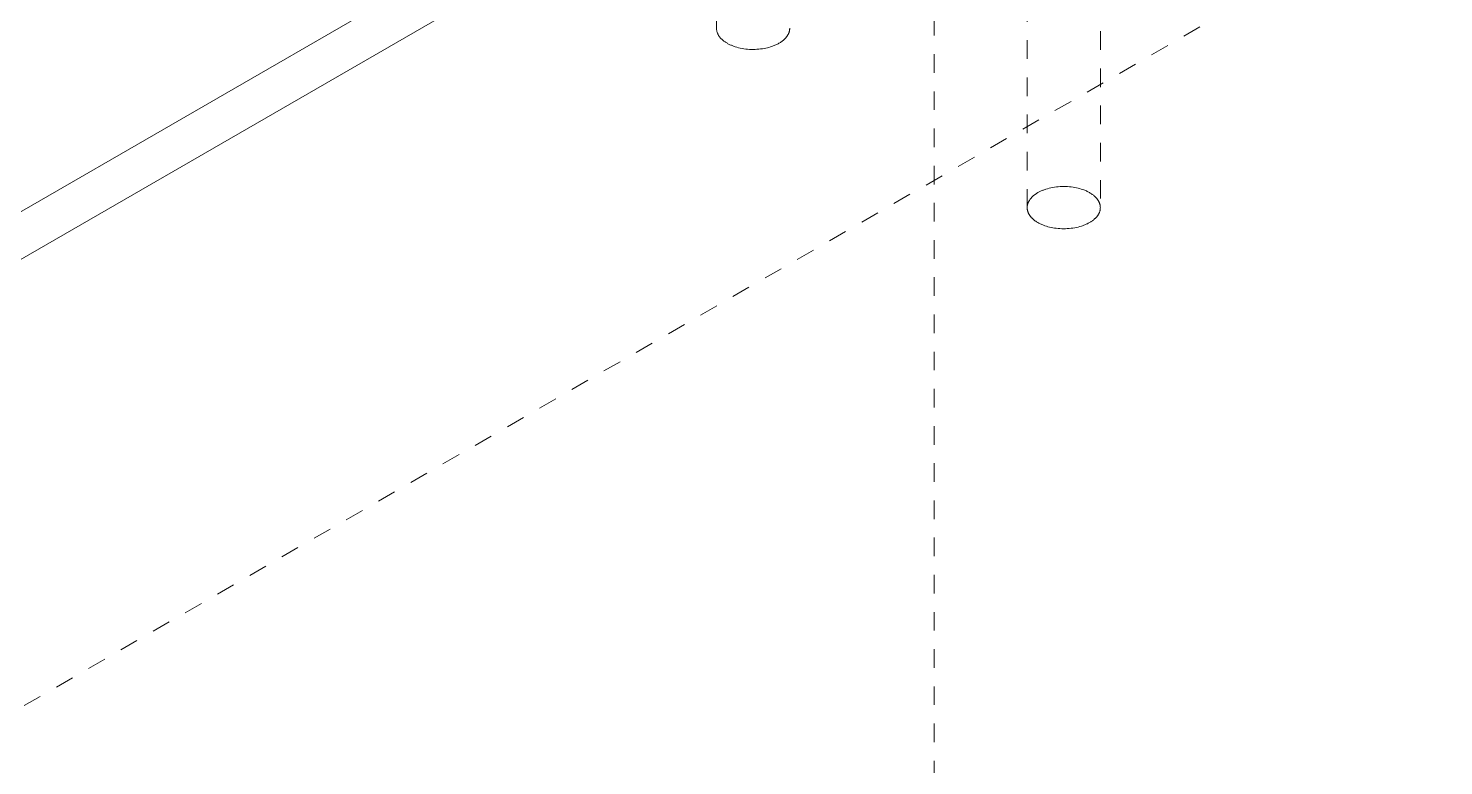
# Model space of a CAD drawing. Header units: inches. Extents: x -14 to 184, y -4 to 134.
# Drawn here: x 170.08 to 177.69, y 55.94 to 59.9 of the extents above; entities that cross this region are included whole.
import ezdxf

# ---------------------------------------------------------------- set-up
doc = ezdxf.new("R2010")
doc.units = ezdxf.units.IN
doc.linetypes.add('HIDDEN', pattern=[1.905, 1.27, -0.635])
doc.layers.add('ZANO_R', color=7, linetype='Continuous', lineweight=0)
doc.layers.add('ZANO_R_przerywana', color=250, linetype='HIDDEN', lineweight=0)

msp = doc.modelspace()

# ---------------------------------------------------------------- linework, layer by layer
at = {"layer": 'ZANO_R'}
for p, q in [((165.48286, 56.28743), (177.45357, 63.19872)), ((177.45357, 62.94156), (165.48286, 56.03027))]:
    msp.add_line(p, q, dxfattribs=at)
at = {"layer": 'ZANO_R_przerywana', "ltscale": 0.05}
for p, q in [((174.94807, 54.26226), (174.94807, 67.12048)), ((173.77686, 59.90149), (173.77686, 63.75553)), ((165.20447, 53.45862), (181.90778, 63.10229)), ((175.44719, 58.93713), (175.44719, 62.68555)), ((175.84089, 62.68555), (175.84089, 58.93713)), ((173.77705, 59.89859), (173.77686, 59.90149)), ((173.77735, 59.89569), (173.77705, 59.89859)), ((174.17053, 59.89968), (174.17046, 59.89786)), ((174.17056, 59.90149), (174.17053, 59.89968)), ((173.77774, 59.8928), (173.77735, 59.89569)), ((173.77824, 59.88993), (173.77774, 59.8928)), ((173.77883, 59.88708), (173.77824, 59.88993)), ((173.77952, 59.88425), (173.77883, 59.88708)), ((173.78031, 59.88145), (173.77952, 59.88425)), ((173.78119, 59.87867), (173.78031, 59.88145)), ((173.78217, 59.87593), (173.78119, 59.87867)), ((173.78324, 59.87322), (173.78217, 59.87593)), ((173.7844, 59.87055), (173.78324, 59.87322)), ((173.78565, 59.86792), (173.7844, 59.87055)), ((173.787, 59.86534), (173.78565, 59.86792)), ((173.78843, 59.8628), (173.787, 59.86534)), ((173.78995, 59.86032), (173.78843, 59.8628)), ((173.79155, 59.85788), (173.78995, 59.86032)), ((173.79324, 59.85551), (173.79155, 59.85788)), ((173.795, 59.85319), (173.79324, 59.85551)), ((173.79685, 59.85094), (173.795, 59.85319)), ((173.79877, 59.84875), (173.79685, 59.85094)), ((173.80077, 59.84663), (173.79877, 59.84875)), ((173.80283, 59.84458), (173.80077, 59.84663)), ((173.80497, 59.8426), (173.80283, 59.84458)), ((173.80717, 59.84069), (173.80497, 59.8426)), ((173.80944, 59.83887), (173.80717, 59.84069)), ((173.81189, 59.83678), (173.80944, 59.83887)), ((173.81444, 59.8347), (173.81189, 59.83678)), ((173.81709, 59.83264), (173.81444, 59.8347)), ((173.81985, 59.8306), (173.81709, 59.83264)), ((173.82271, 59.82858), (173.81985, 59.8306)), ((173.82568, 59.82658), (173.82271, 59.82858)), ((173.82875, 59.8246), (173.82568, 59.82658)), ((173.83192, 59.82265), (173.82875, 59.8246)), ((173.8352, 59.82074), (173.83192, 59.82265)), ((174.1167, 59.82338), (174.11263, 59.82097)), ((174.12068, 59.82589), (174.1167, 59.82338)), ((174.12457, 59.82848), (174.12068, 59.82589)), ((174.12834, 59.83116), (174.12457, 59.82848)), ((174.132, 59.83393), (174.12834, 59.83116)), ((174.13553, 59.83677), (174.132, 59.83393)), ((174.13892, 59.8397), (174.13553, 59.83677)), ((174.14218, 59.84271), (174.13892, 59.8397)), ((174.14376, 59.84424), (174.14218, 59.84271)), ((174.14529, 59.84579), (174.14376, 59.84424)), ((174.14679, 59.84735), (174.14529, 59.84579)), ((174.14825, 59.84894), (174.14679, 59.84735)), ((174.14967, 59.85054), (174.14825, 59.84894)), ((174.15104, 59.85215), (174.14967, 59.85054)), ((174.15238, 59.85378), (174.15104, 59.85215)), ((174.15367, 59.85543), (174.15238, 59.85378)), ((174.15492, 59.85709), (174.15367, 59.85543)), ((174.15612, 59.85877), (174.15492, 59.85709)), ((174.15728, 59.86046), (174.15612, 59.85877)), ((174.1584, 59.86216), (174.15728, 59.86046)), ((174.15946, 59.86387), (174.1584, 59.86216)), ((174.16048, 59.8656), (174.15946, 59.86387)), ((174.16146, 59.86733), (174.16048, 59.8656)), ((174.16239, 59.86908), (174.16146, 59.86733)), ((174.16326, 59.87084), (174.16239, 59.86908)), ((174.16409, 59.8726), (174.16326, 59.87084)), ((174.16487, 59.87437), (174.16409, 59.8726)), ((174.16561, 59.87616), (174.16487, 59.87437)), ((174.16629, 59.87794), (174.16561, 59.87616)), ((174.16692, 59.87974), (174.16629, 59.87794)), ((174.1675, 59.88154), (174.16692, 59.87974)), ((174.16803, 59.88334), (174.1675, 59.88154)), ((174.16851, 59.88515), (174.16803, 59.88334)), ((174.16894, 59.88696), (174.16851, 59.88515)), ((174.16932, 59.88878), (174.16894, 59.88696)), ((174.16965, 59.89059), (174.16932, 59.88878)), ((174.16993, 59.89241), (174.16965, 59.89059)), ((174.17016, 59.89423), (174.16993, 59.89241)), ((174.17033, 59.89605), (174.17016, 59.89423)), ((174.17046, 59.89786), (174.17033, 59.89605)), ((173.83857, 59.81885), (173.8352, 59.82074)), ((173.84205, 59.817), (173.83857, 59.81885)), ((173.84563, 59.81519), (173.84205, 59.817)), ((173.8493, 59.81341), (173.84563, 59.81519)), ((173.85308, 59.81168), (173.8493, 59.81341)), ((173.85694, 59.80999), (173.85308, 59.81168)), ((173.8609, 59.80835), (173.85694, 59.80999)), ((173.86495, 59.80676), (173.8609, 59.80835)), ((173.86909, 59.80522), (173.86495, 59.80676)), ((173.87331, 59.80373), (173.86909, 59.80522)), ((173.87761, 59.8023), (173.87331, 59.80373)), ((173.88645, 59.79962), (173.87761, 59.8023)), ((173.89557, 59.79718), (173.88645, 59.79962)), ((173.90495, 59.795), (173.89557, 59.79718)), ((173.91455, 59.79309), (173.90495, 59.795)), ((173.92433, 59.79147), (173.91455, 59.79309)), ((173.93425, 59.79015), (173.92433, 59.79147)), ((173.94429, 59.78912), (173.93425, 59.79015)), ((173.95438, 59.78839), (173.94429, 59.78912)), ((173.9645, 59.78796), (173.95438, 59.78839)), ((173.97461, 59.78784), (173.9645, 59.78796)), ((173.98466, 59.78802), (173.97461, 59.78784)), ((173.99461, 59.78848), (173.98466, 59.78802)), ((174.00444, 59.78923), (173.99461, 59.78848)), ((174.0141, 59.79026), (174.00444, 59.78923)), ((174.02356, 59.79154), (174.0141, 59.79026)), ((174.03279, 59.79308), (174.02356, 59.79154)), ((174.04177, 59.79485), (174.03279, 59.79308)), ((174.05048, 59.79684), (174.04177, 59.79485)), ((174.05889, 59.79903), (174.05048, 59.79684)), ((174.06698, 59.80141), (174.05889, 59.79903)), ((174.07475, 59.80395), (174.06698, 59.80141)), ((174.08218, 59.80665), (174.07475, 59.80395)), ((174.08668, 59.80842), (174.08218, 59.80665)), ((174.09114, 59.81028), (174.08668, 59.80842)), ((174.09556, 59.81223), (174.09114, 59.81028)), ((174.09993, 59.81428), (174.09556, 59.81223)), ((174.10423, 59.81642), (174.09993, 59.81428)), ((174.10847, 59.81865), (174.10423, 59.81642)), ((174.11263, 59.82097), (174.10847, 59.81865)), ((175.46428, 58.98344), (175.46565, 58.98518)), ((175.46565, 58.98518), (175.46707, 58.9869)), ((175.46707, 58.9869), (175.46853, 58.98859)), ((175.46853, 58.98859), (175.47003, 58.99026)), ((175.47003, 58.99026), (175.47156, 58.9919)), ((175.47156, 58.9919), (175.47314, 58.99352)), ((175.47314, 58.99352), (175.47475, 58.99512)), ((175.47475, 58.99512), (175.47639, 58.99669)), ((175.47639, 58.99669), (175.47806, 58.99823)), ((175.47806, 58.99823), (175.47977, 58.99975)), ((175.47977, 58.99975), (175.48222, 59.00184)), ((175.48222, 59.00184), (175.48477, 59.00392)), ((175.48477, 59.00392), (175.48743, 59.00598)), ((175.48743, 59.00598), (175.49018, 59.00802)), ((175.49018, 59.00802), (175.49305, 59.01004)), ((175.49305, 59.01004), (175.49601, 59.01204)), ((175.49601, 59.01204), (175.49908, 59.01402)), ((175.49908, 59.01402), (175.50225, 59.01596)), ((175.50225, 59.01596), (175.50553, 59.01788)), ((175.50553, 59.01788), (175.5089, 59.01977)), ((175.5089, 59.01977), (175.51238, 59.02162)), ((175.51238, 59.02162), (175.51596, 59.02343)), ((175.51596, 59.02343), (175.51964, 59.0252)), ((175.51964, 59.0252), (175.52341, 59.02694)), ((175.52341, 59.02694), (175.52727, 59.02862)), ((175.52727, 59.02862), (175.53123, 59.03026)), ((175.53123, 59.03026), (175.53528, 59.03186)), ((175.53528, 59.03186), (175.53942, 59.0334)), ((175.53942, 59.0334), (175.54364, 59.03488)), ((175.54364, 59.03488), (175.54794, 59.03631)), ((175.54794, 59.03631), (175.55678, 59.039)), ((175.55678, 59.039), (175.56591, 59.04144)), ((175.56591, 59.04144), (175.57528, 59.04362)), ((175.57528, 59.04362), (175.58488, 59.04552)), ((175.58488, 59.04552), (175.59466, 59.04714)), ((175.59466, 59.04714), (175.60459, 59.04847)), ((175.60459, 59.04847), (175.61462, 59.0495)), ((175.61462, 59.0495), (175.62471, 59.05023)), ((175.62471, 59.05023), (175.63484, 59.05065)), ((175.63484, 59.05065), (175.64494, 59.05078)), ((175.64494, 59.05078), (175.65499, 59.0506)), ((175.65499, 59.0506), (175.66495, 59.05013)), ((175.66495, 59.05013), (175.67477, 59.04938)), ((175.67477, 59.04938), (175.68443, 59.04836)), ((175.68443, 59.04836), (175.69389, 59.04707)), ((175.69389, 59.04707), (175.70312, 59.04554)), ((175.70312, 59.04554), (175.71211, 59.04377)), ((175.71211, 59.04377), (175.72081, 59.04178)), ((175.72081, 59.04178), (175.72922, 59.03959)), ((175.72922, 59.03959), (175.73731, 59.03721)), ((175.73731, 59.03721), (175.74508, 59.03466)), ((175.74508, 59.03466), (175.75251, 59.03197)), ((175.75251, 59.03197), (175.75692, 59.03024)), ((175.75692, 59.03024), (175.76129, 59.02842)), ((175.76129, 59.02842), (175.76562, 59.02651)), ((175.76562, 59.02651), (175.7699, 59.02451)), ((175.7699, 59.02451), (175.77412, 59.02243)), ((175.77412, 59.02243), (175.77828, 59.02025)), ((175.77828, 59.02025), (175.78236, 59.01799)), ((175.78236, 59.01799), (175.78637, 59.01564)), ((175.78637, 59.01564), (175.79028, 59.0132)), ((175.79028, 59.0132), (175.79411, 59.01068)), ((175.79411, 59.01068), (175.79782, 59.00807)), ((175.79782, 59.00807), (175.80143, 59.00538)), ((175.80143, 59.00538), (175.80492, 59.00262)), ((175.80492, 59.00262), (175.80829, 58.99977)), ((175.80829, 58.99977), (175.81152, 58.99685)), ((175.81152, 58.99685), (175.81461, 58.99386)), ((175.81461, 58.99386), (175.81611, 58.99233)), ((175.81611, 58.99233), (175.81756, 58.99079)), ((175.81756, 58.99079), (175.81898, 58.98924)), ((175.81898, 58.98924), (175.82036, 58.98767)), ((175.82036, 58.98767), (175.82169, 58.98608)), ((175.82169, 58.98608), (175.82299, 58.98448)), ((175.44722, 58.93531), (175.44719, 58.93713)), ((175.44729, 58.9335), (175.44722, 58.93531)), ((175.44728, 58.94055), (175.44742, 58.94263)), ((175.44742, 58.93168), (175.44729, 58.9335)), ((175.44742, 58.94263), (175.44763, 58.94471)), ((175.44759, 58.92986), (175.44742, 58.93168)), ((175.44782, 58.92804), (175.44759, 58.92986)), ((175.44763, 58.94471), (175.4479, 58.94678)), ((175.4481, 58.92623), (175.44782, 58.92804)), ((175.4479, 58.94678), (175.44824, 58.94884)), ((175.44843, 58.92441), (175.4481, 58.92623)), ((175.44824, 58.94884), (175.44864, 58.95089)), ((175.44881, 58.92259), (175.44843, 58.92441)), ((175.44864, 58.95089), (175.4491, 58.95293)), ((175.44924, 58.92078), (175.44881, 58.92259)), ((175.4491, 58.95293), (175.44963, 58.95496)), ((175.44972, 58.91897), (175.44924, 58.92078)), ((175.44963, 58.95496), (175.45021, 58.95697)), ((175.45025, 58.91717), (175.44972, 58.91897)), ((175.45021, 58.95697), (175.45086, 58.95897)), ((175.45083, 58.91537), (175.45025, 58.91717)), ((175.45146, 58.91358), (175.45083, 58.91537)), ((175.45086, 58.95897), (175.45157, 58.96096)), ((175.45214, 58.91179), (175.45146, 58.91358)), ((175.45157, 58.96096), (175.45233, 58.96293)), ((175.45288, 58.91001), (175.45214, 58.91179)), ((175.45233, 58.96293), (175.45316, 58.96489)), ((175.45366, 58.90823), (175.45288, 58.91001)), ((175.45316, 58.96489), (175.45403, 58.96683)), ((175.45403, 58.96683), (175.45497, 58.96876)), ((175.45497, 58.96876), (175.45596, 58.97066)), ((175.45596, 58.97066), (175.457, 58.97255)), ((175.457, 58.97255), (175.45809, 58.97442)), ((175.45809, 58.97442), (175.45923, 58.97626)), ((175.45923, 58.97626), (175.46042, 58.97809)), ((175.46042, 58.97809), (175.46166, 58.9799)), ((175.46166, 58.9799), (175.46295, 58.98168)), ((175.46295, 58.98168), (175.46428, 58.98344)), ((175.82299, 58.98448), (175.82425, 58.98286)), ((175.82425, 58.98286), (175.82546, 58.98123)), ((175.82546, 58.98123), (175.82663, 58.97959)), ((175.82663, 58.97959), (175.82776, 58.97793)), ((175.82776, 58.97793), (175.82885, 58.97627)), ((175.82885, 58.97627), (175.82989, 58.97459)), ((175.82989, 58.97459), (175.83089, 58.9729)), ((175.83089, 58.9729), (175.83184, 58.9712)), ((175.83184, 58.9712), (175.83274, 58.96948)), ((175.83274, 58.96948), (175.8336, 58.96776)), ((175.8336, 58.96776), (175.83442, 58.96604)), ((175.8349, 58.90931), (175.83398, 58.90727)), ((175.83442, 58.96604), (175.83518, 58.9643)), ((175.83577, 58.91137), (175.8349, 58.90931)), ((175.83518, 58.9643), (175.8359, 58.96256)), ((175.83657, 58.91344), (175.83577, 58.91137)), ((175.8359, 58.96256), (175.83657, 58.96081)), ((175.83657, 58.96081), (175.83719, 58.95905)), ((175.83731, 58.91553), (175.83657, 58.91344)), ((175.83719, 58.95905), (175.83777, 58.95729)), ((175.83798, 58.91764), (175.83731, 58.91553)), ((175.83777, 58.95729), (175.8383, 58.95552)), ((175.83858, 58.91976), (175.83798, 58.91764)), ((175.8383, 58.95552), (175.83877, 58.95375)), ((175.83912, 58.9219), (175.83858, 58.91976)), ((175.83877, 58.95375), (175.8392, 58.95198)), ((175.83958, 58.92404), (175.83912, 58.9219)), ((175.8392, 58.95198), (175.83958, 58.9502)), ((175.83958, 58.9502), (175.83992, 58.94842)), ((175.83998, 58.9262), (175.83958, 58.92404)), ((175.83992, 58.94842), (175.8402, 58.94664)), ((175.84031, 58.92837), (175.83998, 58.9262)), ((175.8402, 58.94664), (175.84044, 58.94486)), ((175.84056, 58.93055), (175.84031, 58.92837)), ((175.84044, 58.94486), (175.84062, 58.94308)), ((175.84074, 58.93273), (175.84056, 58.93055)), ((175.84062, 58.94308), (175.84076, 58.9413)), ((175.84085, 58.93493), (175.84074, 58.93273)), ((175.84076, 58.9413), (175.84085, 58.93952)), ((175.84089, 58.93713), (175.84085, 58.93493)), ((175.45449, 58.90647), (175.45366, 58.90823)), ((175.45537, 58.90471), (175.45449, 58.90647)), ((175.45629, 58.90297), (175.45537, 58.90471)), ((175.45727, 58.90123), (175.45629, 58.90297)), ((175.45829, 58.89951), (175.45727, 58.90123)), ((175.45936, 58.89779), (175.45829, 58.89951)), ((175.46047, 58.89609), (175.45936, 58.89779)), ((175.46163, 58.8944), (175.46047, 58.89609)), ((175.46283, 58.89273), (175.46163, 58.8944)), ((175.46408, 58.89107), (175.46283, 58.89273)), ((175.46537, 58.88942), (175.46408, 58.89107)), ((175.46671, 58.88779), (175.46537, 58.88942)), ((175.46808, 58.88617), (175.46671, 58.88779)), ((175.4695, 58.88457), (175.46808, 58.88617)), ((175.47096, 58.88299), (175.4695, 58.88457)), ((175.47246, 58.88142), (175.47096, 58.88299)), ((175.47399, 58.87987), (175.47246, 58.88142)), ((175.47557, 58.87834), (175.47399, 58.87987)), ((175.47883, 58.87534), (175.47557, 58.87834)), ((175.48222, 58.87241), (175.47883, 58.87534)), ((175.48575, 58.86956), (175.48222, 58.87241)), ((175.48941, 58.86679), (175.48575, 58.86956)), ((175.49318, 58.86411), (175.48941, 58.86679)), ((175.49707, 58.86152), (175.49318, 58.86411)), ((175.50105, 58.85902), (175.49707, 58.86152)), ((175.50512, 58.8566), (175.50105, 58.85902)), ((175.50928, 58.85428), (175.50512, 58.8566)), ((175.51352, 58.85205), (175.50928, 58.85428)), ((175.51782, 58.84991), (175.51352, 58.85205)), ((175.52219, 58.84787), (175.51782, 58.84991)), ((175.52661, 58.84591), (175.52219, 58.84787)), ((175.53107, 58.84405), (175.52661, 58.84591)), ((175.53557, 58.84229), (175.53107, 58.84405)), ((175.543, 58.83959), (175.53557, 58.84229)), ((175.55077, 58.83704), (175.543, 58.83959)), ((175.55886, 58.83466), (175.55077, 58.83704)), ((175.56727, 58.83247), (175.55886, 58.83466)), ((175.57598, 58.83048), (175.56727, 58.83247)), ((175.72218, 58.83281), (175.7128, 58.83063)), ((175.7313, 58.83525), (175.72218, 58.83281)), ((175.74014, 58.83794), (175.7313, 58.83525)), ((175.74444, 58.83937), (175.74014, 58.83794)), ((175.74866, 58.84085), (175.74444, 58.83937)), ((175.7528, 58.84239), (175.74866, 58.84085)), ((175.75685, 58.84399), (175.7528, 58.84239)), ((175.76081, 58.84563), (175.75685, 58.84399)), ((175.76467, 58.84732), (175.76081, 58.84563)), ((175.76845, 58.84905), (175.76467, 58.84732)), ((175.77212, 58.85082), (175.76845, 58.84905)), ((175.7757, 58.85263), (175.77212, 58.85082)), ((175.77918, 58.85449), (175.7757, 58.85263)), ((175.78255, 58.85637), (175.77918, 58.85449)), ((175.78583, 58.85829), (175.78255, 58.85637)), ((175.789, 58.86024), (175.78583, 58.85829)), ((175.79207, 58.86221), (175.789, 58.86024)), ((175.79504, 58.86421), (175.79207, 58.86221)), ((175.7979, 58.86623), (175.79504, 58.86421)), ((175.80066, 58.86827), (175.7979, 58.86623)), ((175.80331, 58.87033), (175.80066, 58.86827)), ((175.80586, 58.87241), (175.80331, 58.87033)), ((175.80831, 58.8745), (175.80586, 58.87241)), ((175.8101, 58.8761), (175.80831, 58.8745)), ((175.81186, 58.87772), (175.8101, 58.8761)), ((175.81359, 58.87938), (175.81186, 58.87772)), ((175.81527, 58.88106), (175.81359, 58.87938)), ((175.81692, 58.88277), (175.81527, 58.88106)), ((175.81852, 58.8845), (175.81692, 58.88277)), ((175.82008, 58.88627), (175.81852, 58.8845)), ((175.8216, 58.88806), (175.82008, 58.88627)), ((175.82307, 58.88987), (175.8216, 58.88806)), ((175.82449, 58.89171), (175.82307, 58.88987)), ((175.82586, 58.89357), (175.82449, 58.89171)), ((175.82719, 58.89546), (175.82586, 58.89357)), ((175.82846, 58.89738), (175.82719, 58.89546)), ((175.82968, 58.89931), (175.82846, 58.89738)), ((175.83084, 58.90127), (175.82968, 58.89931)), ((175.83194, 58.90325), (175.83084, 58.90127)), ((175.83299, 58.90525), (175.83194, 58.90325)), ((175.83398, 58.90727), (175.83299, 58.90525)), ((175.58496, 58.82871), (175.57598, 58.83048)), ((175.59419, 58.82718), (175.58496, 58.82871)), ((175.60365, 58.82589), (175.59419, 58.82718)), ((175.61331, 58.82487), (175.60365, 58.82589)), ((175.62314, 58.82412), (175.61331, 58.82487)), ((175.63309, 58.82365), (175.62314, 58.82412)), ((175.64314, 58.82348), (175.63309, 58.82365)), ((175.65325, 58.8236), (175.64314, 58.82348)), ((175.66337, 58.82402), (175.65325, 58.8236)), ((175.67346, 58.82475), (175.66337, 58.82402)), ((175.6835, 58.82578), (175.67346, 58.82475)), ((175.69342, 58.82711), (175.6835, 58.82578)), ((175.7032, 58.82873), (175.69342, 58.82711)), ((175.7128, 58.83063), (175.7032, 58.82873))]:
    msp.add_line(p, q, dxfattribs=at)

doc.saveas('drawing.dxf')
